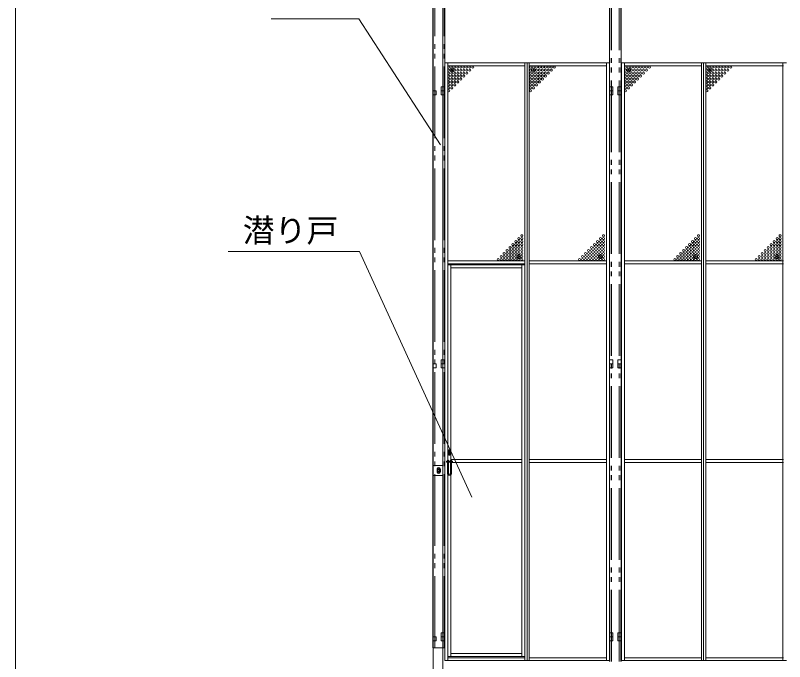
# Model space of a CAD drawing. Units: millimetres, scale not verified. Extents: x -9305 to 9305, y -6415 to 6415.
# Drawn here: x -9305 to -5441, y -3639 to -393 of the extents above; entities that cross this region are included whole.
import ezdxf
from ezdxf.enums import TextEntityAlignment as Align

# ---------------------------------------------------------------- set-up
doc = ezdxf.new("R2010")
doc.units = ezdxf.units.MM
doc.header["$LTSCALE"] = 40
doc.header["$PDMODE"] = 32
doc.header["$PDSIZE"] = 20
doc.linetypes.add('DOUBLE_CHAIN2', pattern=[12.8, 9, -1, 0.6, -0.6, 0.6, -1])
for name, color, linetype, lineweight in [('0-5_CLG-81', 134, 'Continuous', 18), ('0-9_TEXT', 134, 'Continuous', 18), ('0-A_ﾒッｼュﾊﾟﾈﾙ用ﾌﾞﾛッｸ', 134, 'Continuous', 18), ('0-C_図面枠', 134, 'Continuous', 18)]:
    doc.layers.add(name, color=color, linetype=linetype, lineweight=lineweight)
doc.styles.add('ＭＳ ゴシック', font='')
doc.styles.get('ＭＳ ゴシック').set_extended_font_data('MS Gothic')

msp = doc.modelspace()

# ---------------------------------------------------------------- linework, layer by layer
at = {"layer": '0-5_CLG-81'}
for p, q in [((-7206.32, 720.26), (-7206.32, -3714.39)), ((-7157.72, 719.37), (-7157.72, -3714.39)), ((-6321.32, -3639.25), (-6321.32, 580.54)), ((-6261.33, -3639.25), (-6261.33, 580.54)), ((-7208.02, -3569.26), (-7208.02, 105.56)), ((-7148.02, -3569.44), (-7148.02, 105.56)), ((-7148.32, -631.46), (-7148.32, -3634.46)), ((-6321.32, -631.46), (-7148.32, -631.46)), ((-7133.32, -3634.46), (-7133.32, -631.46)), ((-6745.82, -646.46), (-7133.32, -646.46)), ((-6745.82, -3634.46), (-6745.82, -631.46)), ((-6734.82, -3634.46), (-6734.82, -631.46)), ((-6723.82, -3634.46), (-6723.82, -631.46)), ((-6723.82, -646.46), (-6336.32, -646.46)), ((-6336.32, -3634.46), (-6336.32, -631.46)), ((-6321.32, -631.46), (-6321.32, -3634.46)), ((-6261.02, -631.46), (-6261.02, -3634.46)), ((-5432.02, -631.46), (-6261.02, -631.46)), ((-6246.02, -3634.46), (-6246.02, -631.46)), ((-5859.02, -646.46), (-6246.02, -646.46)), ((-5859.02, -3634.46), (-5859.02, -631.46)), ((-5848.02, -3634.46), (-5848.02, -631.46)), ((-5837.02, -3634.46), (-5837.02, -631.46)), ((-5837.02, -646.46), (-5447.02, -646.46)), ((-5450.02, -3634.46), (-5450.02, -631.46)), ((-7148.32, -751.46), (-7165.32, -751.46)), ((-7165.32, -771.46), (-7148.32, -771.46)), ((-6321.32, -771.46), (-6304.32, -771.46)), ((-6261.02, -751.46), (-6278.02, -751.46)), ((-6278.02, -771.46), (-6261.02, -771.46)), ((-6321.32, -794.4), (-6321.32, -774.4)), ((-6261.33, -794.4), (-6261.33, -774.4)), ((-6745.82, -1625.46), (-7133.32, -1625.46)), ((-6745.82, -1640.46), (-7133.32, -1640.46)), ((-6746.22, -1646.09), (-7133.32, -1646.09)), ((-7118.13, -1646.09), (-7118.13, -2631.78)), ((-6761.42, -1661.09), (-7118.13, -1661.09)), ((-6761.42, -1646.09), (-6761.42, -3613.46)), ((-6746.22, -1646.09), (-6746.22, -3613.46)), ((-6723.82, -1625.46), (-6336.32, -1625.46)), ((-6723.82, -1640.46), (-6336.32, -1640.46)), ((-5859.02, -1625.46), (-6246.02, -1625.46)), ((-5859.02, -1640.46), (-6246.02, -1640.46)), ((-5837.02, -1625.46), (-5447.02, -1625.46)), ((-5837.02, -1640.46), (-5447.02, -1640.46)), ((-6321.32, -2144.33), (-6321.32, -2164.33)), ((-6261.33, -2144.33), (-6261.33, -2164.33)), ((-6761.42, -2623.68), (-7118.13, -2623.68)), ((-6723.82, -2623.68), (-6336.32, -2623.68)), ((-5859.02, -2623.68), (-6246.02, -2623.68)), ((-5837.02, -2623.68), (-5447.02, -2623.68)), ((-7158.02, -2654.44), (-7208.02, -2654.44)), ((-7158.02, -2654.44), (-7158.02, -2704.44)), ((-7134.3, -2636.85), (-7139.36, -2636.85)), ((-7129.23, -2631.78), (-7119.1, -2631.78)), ((-7119.1, -2636.85), (-7129.23, -2636.85)), ((-7118.13, -2636.85), (-7118.13, -2696.61)), ((-7114.04, -2631.78), (-7108.97, -2631.78)), ((-6761.42, -2638.68), (-7114.04, -2638.68)), ((-6723.82, -2638.68), (-6336.32, -2638.68)), ((-5859.02, -2638.68), (-6246.02, -2638.68)), ((-5837.02, -2638.68), (-5447.02, -2638.68)), ((-7208.02, -2704.44), (-7158.02, -2704.44)), ((-7185.52, -2671.44), (-7185.52, -2687.44)), ((-7170.52, -2671.44), (-7170.52, -2687.44)), ((-7118.13, -2702.22), (-7118.13, -3613.46)), ((-7148.32, -3514.46), (-7165.32, -3514.46)), ((-6321.32, -3514.26), (-6321.32, -3534.26)), ((-6261.02, -3514.46), (-6278.02, -3514.46)), ((-6261.33, -3514.26), (-6261.33, -3534.26)), ((-6746.22, -3613.46), (-7133.32, -3613.46)), ((-6745.82, -3619.46), (-7133.32, -3619.46)), ((-6761.42, -3598.46), (-7118.13, -3598.46)), ((-6723.82, -3619.46), (-6336.32, -3619.46)), ((-5859.02, -3619.46), (-6246.02, -3619.46)), ((-5837.02, -3619.46), (-5447.02, -3619.46)), ((-6321.32, -3634.46), (-7148.32, -3634.46)), ((-5432.02, -3634.46), (-6261.02, -3634.46))]:
    msp.add_line(p, q, dxfattribs=at)
at = {"layer": '0-5_CLG-81', "linetype": 'DOUBLE_CHAIN2'}
for p, q in [((-6319.02, -3639.25), (-6319.02, 580.54)), ((-6311.32, -3639.25), (-6311.32, 580.54)), ((-6271.33, -3639.25), (-6271.33, 580.54)), ((-6263.63, -3639.25), (-6263.63, 580.54)), ((-7205.72, -3569.26), (-7205.72, 105.56)), ((-7198.02, -3569.26), (-7198.02, 105.56)), ((-7158.02, -3569.26), (-7158.02, 105.56)), ((-7150.32, -3569.26), (-7150.32, 105.56)), ((-7148.02, -3569.44), (-7208.02, -3569.44))]:
    msp.add_line(p, q, dxfattribs=at)
at = {"layer": '0-5_CLG-81'}
for points in [[(-7208.02, -791.46), (-7190.72, -791.46), (-7190.72, -771.46), (-7208.02, -771.46)], [(-7148.02, -791.46), (-7165.32, -791.46), (-7165.32, -751.46)], [(-6321.32, -751.46), (-6304.32, -751.46), (-6304.32, -771.46)], [(-6304.62, -771.46), (-6304.62, -791.46), (-6321.32, -791.46)], [(-6278.02, -751.46), (-6278.02, -791.46), (-6261.33, -791.46)], [(-7148.32, -2122.96), (-7165.32, -2122.96), (-7165.32, -2142.96), (-7148.32, -2142.96)], [(-6321.32, -2122.96), (-6304.32, -2122.96), (-6304.32, -2142.96), (-6321.32, -2142.96)], [(-6261.02, -2122.96), (-6278.02, -2122.96), (-6278.02, -2142.96), (-6261.02, -2142.96)], [(-7208.02, -2162.96), (-7190.72, -2162.96), (-7190.72, -2142.96), (-7208.02, -2142.96)], [(-7148.02, -2162.96), (-7165.32, -2162.96), (-7165.32, -2142.96)], [(-6321.32, -2162.96), (-6304.62, -2162.96), (-6304.62, -2142.96), (-6321.32, -2142.96)], [(-6261.33, -2162.96), (-6278.02, -2162.96), (-6278.02, -2142.96), (-6261.33, -2142.96)], [(-7129.23, -2692.56), (-7129.23, -2626.72), (-7134.3, -2626.72), (-7134.3, -2692.56)], [(-7114.04, -2692.56), (-7114.04, -2626.72), (-7119.1, -2626.72), (-7119.1, -2692.56)], [(-7139.36, -2636.85), (-7139.36, -2631.78), (-7134.3, -2631.78)], [(-7108.97, -2631.78), (-7108.97, -2636.85), (-7114.04, -2636.85)], [(-7208.02, -3534.46), (-7190.72, -3534.46), (-7190.72, -3514.46), (-7208.02, -3514.46)], [(-7165.32, -3514.46), (-7165.32, -3494.46), (-7148.32, -3494.46)], [(-7148.02, -3534.46), (-7165.32, -3534.46), (-7165.32, -3514.46), (-7148.02, -3514.46)], [(-6321.32, -3514.46), (-6304.32, -3514.46), (-6304.32, -3494.46), (-6321.32, -3494.46)], [(-6321.32, -3534.46), (-6304.62, -3534.46), (-6304.62, -3514.46), (-6321.32, -3514.46)], [(-6278.02, -3514.46), (-6278.02, -3494.46), (-6261.02, -3494.46)], [(-6261.33, -3534.46), (-6278.02, -3534.46), (-6278.02, -3514.46)]]:
    msp.add_lwpolyline(points, dxfattribs=at)
for points in [[(-7123.15, -2576.07), (-7123.15, -2601.39), (-7128.22, -2601.39), (-7128.22, -2576.07)], [(-7186.52, -2684.21), (-7186.52, -2674.39), (-7178.02, -2669.49), (-7169.52, -2674.39), (-7169.52, -2684.21), (-7178.02, -2689.12)]]:
    msp.add_lwpolyline(points, close=True, dxfattribs=at)
for radius in [8.5, 5, 5, 4.19]:
    msp.add_circle((-7178.02, -2679.3), radius, dxfattribs=at)
for centre, radius, start, end in [((-7178.02, -2671.44), 7.5, 0, 180), ((-7178.02, -2687.44), 7.5, 180, 0), ((-7124.17, -2692.56), 10.13, 180, 0), ((-7124.17, -2692.56), 5.06, 180, 0)]:
    msp.add_arc(centre, radius, start, end, dxfattribs=at)
at = {"layer": '0-9_TEXT'}
for p, q in [((-8019.64, -409.64), (-7579.46, -409.64)), ((-7169.88, -1042.98), (-7579.46, -409.64)), ((-8235.46, -1579.34), (-7576.68, -1579.34)), ((-7012.44, -2813.36), (-7576.68, -1579.34))]:
    msp.add_line(p, q, dxfattribs=at)
at = {"layer": '0-A_ﾒッｼュﾊﾟﾈﾙ用ﾌﾞﾛッｸ'}
for centre in [(-7127.32, -652.46), (-7112.32, -652.46), (-7097.32, -652.46), (-7082.32, -652.46), (-7067.32, -652.46), (-7052.32, -652.46), (-7037.32, -652.46), (-7022.32, -652.46), (-7007.32, -652.46), (-6717.82, -652.46), (-6702.82, -652.46), (-6687.82, -652.46), (-6672.82, -652.46), (-6657.82, -652.46), (-6642.82, -652.46), (-6627.82, -652.46), (-6612.82, -652.46), (-6597.82, -652.46), (-6240.02, -652.46), (-6225.02, -652.46), (-6210.02, -652.46), (-6195.02, -652.46), (-6180.02, -652.46), (-6165.02, -652.46), (-6150.02, -652.46), (-6135.02, -652.46), (-6120.02, -652.46), (-5831.02, -652.46), (-5816.02, -652.46), (-5801.02, -652.46), (-5786.02, -652.46), (-5771.02, -652.46), (-5756.02, -652.46), (-5741.02, -652.46), (-5726.02, -652.46), (-5711.02, -652.46), (-7127.32, -667.46), (-7127.32, -682.46), (-7127.32, -697.46), (-7112.32, -667.46), (-7112.32, -682.46), (-7112.32, -697.46), (-7097.32, -667.46), (-7097.32, -682.46), (-7097.32, -697.46), (-7082.32, -667.46), (-7082.32, -682.46), (-7082.32, -697.46), (-7067.32, -667.46), (-7067.32, -682.46), (-7067.32, -697.46), (-7052.32, -667.46), (-7052.32, -682.46), (-7052.32, -697.46), (-7037.32, -667.46), (-7037.32, -682.46), (-7022.32, -667.46), (-6717.82, -667.46), (-6717.82, -682.46), (-6717.82, -697.46), (-6702.82, -667.46), (-6702.82, -682.46), (-6702.82, -697.46), (-6687.82, -667.46), (-6687.82, -682.46), (-6687.82, -697.46), (-6672.82, -667.46), (-6672.82, -682.46), (-6672.82, -697.46), (-6657.82, -667.46), (-6657.82, -682.46), (-6657.82, -697.46), (-6642.82, -667.46), (-6642.82, -682.46), (-6642.82, -697.46), (-6627.82, -667.46), (-6627.82, -682.46), (-6612.82, -667.46), (-6240.02, -667.46), (-6240.02, -682.46), (-6240.02, -697.46), (-6225.02, -667.46), (-6225.02, -682.46), (-6225.02, -697.46), (-6210.02, -667.46), (-6210.02, -682.46), (-6210.02, -697.46), (-6195.02, -667.46), (-6195.02, -682.46), (-6195.02, -697.46), (-6180.02, -667.46), (-6180.02, -682.46), (-6180.02, -697.46), (-6165.02, -667.46), (-6165.02, -682.46), (-6165.02, -697.46), (-6150.02, -667.46), (-6150.02, -682.46), (-6135.02, -667.46), (-5831.02, -667.46), (-5831.02, -682.46), (-5831.02, -697.46), (-5816.02, -667.46), (-5816.02, -682.46), (-5816.02, -697.46), (-5801.02, -667.46), (-5801.02, -682.46), (-5801.02, -697.46), (-5786.02, -667.46), (-5786.02, -682.46), (-5786.02, -697.46), (-5771.02, -667.46), (-5771.02, -682.46), (-5771.02, -697.46), (-5756.02, -667.46), (-5756.02, -682.46), (-5756.02, -697.46), (-5741.02, -667.46), (-5741.02, -682.46), (-5726.02, -667.46), (-7127.32, -712.46), (-7127.32, -727.46), (-7112.32, -712.46), (-7112.32, -727.46), (-7097.32, -712.46), (-7097.32, -727.46), (-7082.32, -712.46), (-7082.32, -727.46), (-7067.32, -712.46), (-6717.82, -712.46), (-6717.82, -727.46), (-6702.82, -712.46), (-6702.82, -727.46), (-6687.82, -712.46), (-6687.82, -727.46), (-6672.82, -712.46), (-6672.82, -727.46), (-6657.82, -712.46), (-6240.02, -712.46), (-6240.02, -727.46), (-6225.02, -712.46), (-6225.02, -727.46), (-6210.02, -712.46), (-6210.02, -727.46), (-6195.02, -712.46), (-6195.02, -727.46), (-6180.02, -712.46), (-5831.02, -712.46), (-5831.02, -727.46), (-5816.02, -712.46), (-5816.02, -727.46), (-5801.02, -712.46), (-5801.02, -727.46), (-5786.02, -712.46), (-5786.02, -727.46), (-5771.02, -712.46), (-7127.32, -742.46), (-7127.32, -757.46), (-7127.32, -772.46), (-7112.32, -742.46), (-7112.32, -757.46), (-7097.32, -742.46), (-6717.82, -742.46), (-6717.82, -757.46), (-6717.82, -772.46), (-6702.82, -742.46), (-6702.82, -757.46), (-6687.82, -742.46), (-6240.02, -742.46), (-6240.02, -757.46), (-6240.02, -772.46), (-6225.02, -742.46), (-6225.02, -757.46), (-6210.02, -742.46), (-5831.02, -742.46), (-5831.02, -757.46), (-5831.02, -772.46), (-5816.02, -742.46), (-5816.02, -757.46), (-5801.02, -742.46), (-6760.32, -1499.46), (-6350.82, -1499.46), (-5873.02, -1499.46), (-5464.02, -1499.46), (-6805.32, -1544.46), (-6790.32, -1529.46), (-6790.32, -1544.46), (-6775.32, -1514.46), (-6775.32, -1529.46), (-6775.32, -1544.46), (-6760.32, -1514.46), (-6760.32, -1529.46), (-6760.32, -1544.46), (-6395.82, -1544.46), (-6380.82, -1529.46), (-6380.82, -1544.46), (-6365.82, -1514.46), (-6365.82, -1529.46), (-6365.82, -1544.46), (-6350.82, -1514.46), (-6350.82, -1529.46), (-6350.82, -1544.46), (-5918.02, -1544.46), (-5903.02, -1529.46), (-5903.02, -1544.46), (-5888.02, -1514.46), (-5888.02, -1529.46), (-5888.02, -1544.46), (-5873.02, -1514.46), (-5873.02, -1529.46), (-5873.02, -1544.46), (-5509.02, -1544.46), (-5494.02, -1529.46), (-5494.02, -1544.46), (-5479.02, -1514.46), (-5479.02, -1529.46), (-5479.02, -1544.46), (-5464.02, -1514.46), (-5464.02, -1529.46), (-5464.02, -1544.46), (-6835.32, -1574.46), (-6820.32, -1559.46), (-6820.32, -1574.46), (-6805.32, -1559.46), (-6805.32, -1574.46), (-6790.32, -1559.46), (-6790.32, -1574.46), (-6775.32, -1559.46), (-6775.32, -1574.46), (-6760.32, -1559.46), (-6760.32, -1574.46), (-6425.82, -1574.46), (-6410.82, -1559.46), (-6410.82, -1574.46), (-6395.82, -1559.46), (-6395.82, -1574.46), (-6380.82, -1559.46), (-6380.82, -1574.46), (-6365.82, -1559.46), (-6365.82, -1574.46), (-6350.82, -1559.46), (-6350.82, -1574.46), (-5948.02, -1574.46), (-5933.02, -1559.46), (-5933.02, -1574.46), (-5918.02, -1559.46), (-5918.02, -1574.46), (-5903.02, -1559.46), (-5903.02, -1574.46), (-5888.02, -1559.46), (-5888.02, -1574.46), (-5873.02, -1559.46), (-5873.02, -1574.46), (-5539.02, -1574.46), (-5524.02, -1559.46), (-5524.02, -1574.46), (-5509.02, -1559.46), (-5509.02, -1574.46), (-5494.02, -1559.46), (-5494.02, -1574.46), (-5479.02, -1559.46), (-5479.02, -1574.46), (-5464.02, -1559.46), (-5464.02, -1574.46), (-6880.32, -1619.46), (-6865.32, -1604.46), (-6865.32, -1619.46), (-6850.32, -1589.46), (-6850.32, -1604.46), (-6850.32, -1619.46), (-6835.32, -1589.46), (-6835.32, -1604.46), (-6835.32, -1619.46), (-6820.32, -1589.46), (-6820.32, -1604.46), (-6820.32, -1619.46), (-6805.32, -1589.46), (-6805.32, -1604.46), (-6805.32, -1619.46), (-6790.32, -1589.46), (-6790.32, -1604.46), (-6790.32, -1619.46), (-6775.32, -1589.46), (-6775.32, -1604.46), (-6775.32, -1619.46), (-6760.32, -1589.46), (-6760.32, -1604.46), (-6760.32, -1619.46), (-6470.82, -1619.46), (-6455.82, -1604.46), (-6455.82, -1619.46), (-6440.82, -1589.46), (-6440.82, -1604.46), (-6440.82, -1619.46), (-6425.82, -1589.46), (-6425.82, -1604.46), (-6425.82, -1619.46), (-6410.82, -1589.46), (-6410.82, -1604.46), (-6410.82, -1619.46), (-6395.82, -1589.46), (-6395.82, -1604.46), (-6395.82, -1619.46), (-6380.82, -1589.46), (-6380.82, -1604.46), (-6380.82, -1619.46), (-6365.82, -1589.46), (-6365.82, -1604.46), (-6365.82, -1619.46), (-6350.82, -1589.46), (-6350.82, -1604.46), (-6350.82, -1619.46), (-5993.02, -1619.46), (-5978.02, -1604.46), (-5978.02, -1619.46), (-5963.02, -1589.46), (-5963.02, -1604.46), (-5963.02, -1619.46), (-5948.02, -1589.46), (-5948.02, -1604.46), (-5948.02, -1619.46), (-5933.02, -1589.46), (-5933.02, -1604.46), (-5933.02, -1619.46), (-5918.02, -1589.46), (-5918.02, -1604.46), (-5918.02, -1619.46), (-5903.02, -1589.46), (-5903.02, -1604.46), (-5903.02, -1619.46), (-5888.02, -1589.46), (-5888.02, -1604.46), (-5888.02, -1619.46), (-5873.02, -1589.46), (-5873.02, -1604.46), (-5873.02, -1619.46), (-5584.02, -1619.46), (-5569.02, -1604.46), (-5569.02, -1619.46), (-5554.02, -1589.46), (-5554.02, -1604.46), (-5554.02, -1619.46), (-5539.02, -1589.46), (-5539.02, -1604.46), (-5539.02, -1619.46), (-5524.02, -1589.46), (-5524.02, -1604.46), (-5524.02, -1619.46), (-5509.02, -1589.46), (-5509.02, -1604.46), (-5509.02, -1619.46), (-5494.02, -1589.46), (-5494.02, -1604.46), (-5494.02, -1619.46), (-5479.02, -1589.46), (-5479.02, -1604.46), (-5479.02, -1619.46), (-5464.02, -1589.46), (-5464.02, -1604.46), (-5464.02, -1619.46)]:
    msp.add_circle(centre, 5, dxfattribs=at)
for p in [(-7112.32, -667.46), (-6702.82, -667.46), (-6225.02, -667.46), (-5816.02, -667.46), (-6775.32, -1604.46), (-6365.82, -1604.46), (-5888.02, -1604.46), (-5479.02, -1604.46)]:
    msp.add_point(p, dxfattribs=at)
at = {"layer": '0-C_図面枠'}
msp.add_lwpolyline([(-9304.61, -6414.98), (9304.61, -6414.98), (9304.61, 6414.98), (-9304.61, 6414.98)], close=True, dxfattribs=at)

# ---------------------------------------------------------------- texts
at = {"layer": '0-9_TEXT', "style": 'ＭＳ ゴシック'}
msp.add_text('潜り戸', height=117.3, dxfattribs=at).set_placement((-8162.68, -1566.71), align=Align.BOTTOM_LEFT)

doc.saveas('drawing.dxf')
